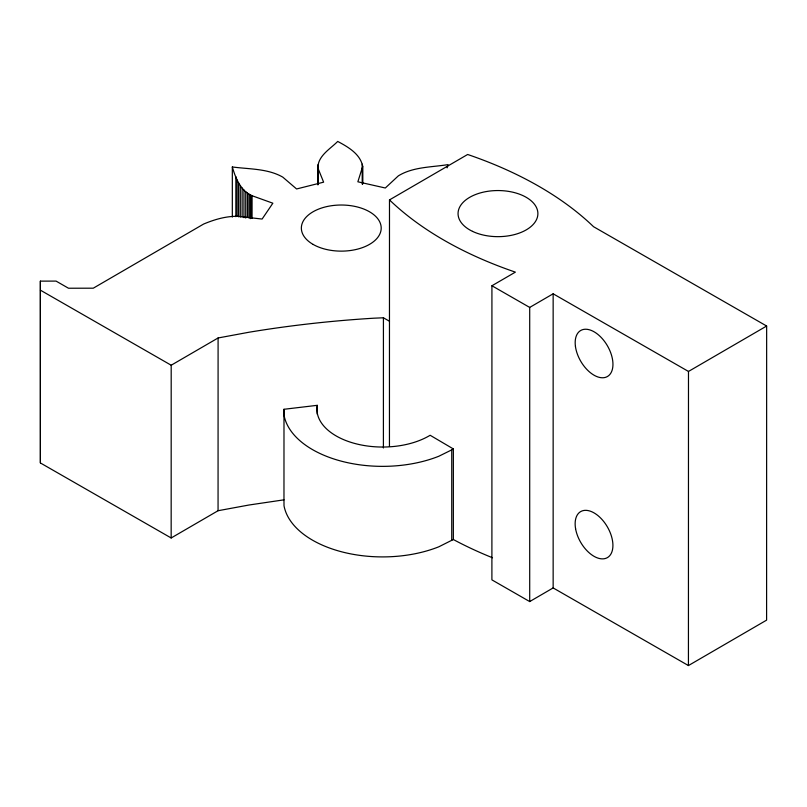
<?xml version="1.0" encoding="UTF-8"?>
<svg xmlns="http://www.w3.org/2000/svg" width="807" height="807" viewBox="0 0 807 807"><rect width="100%" height="100%" fill="white"/><g stroke="black" fill="none" stroke-linecap="round" stroke-linejoin="round"><path stroke-width="1.21" d="M362.656 184.077L362.656 166.545C360.608 154.087 347.797 146.803 337.709 141.437C330.487 148.781 317.302 156.175 317.988 168.239L323.617 182.17L296.593 188.969L282.763 177.116C267.591 168.431 249.06 169.248 232.335 166.958C235.523 178.085 240.617 190.845 252.077 195.738L272.857 203.203L262.114 219.05L238.065 216.347C226.182 216.004 214.491 219.504 203.636 224.043L93.279 288.19L68.494 288.23L56.066 281.098L40.38 281.129L40.4 462.956L171.165 537.976L218.061 510.72L249 505.011L283.973 499.836L283.993 409.28L317.242 405.326A65.66 37.919 0 0 0 355.191 443.578A65.66 37.919 0 0 0 430.141 435.266L453.363 448.944L453.352 539.5L438.806 546.803A99.11 57.226 0 0 1 284.014 505.757L283.973 499.836M40.4 462.956L40.38 281.129M171.165 537.976L171.195 365.228L218.092 337.972L249.03 332.232A725.675 419.025 0 0 1 374.045 318.19L383.426 317.787L389.468 321.247M218.061 510.72L218.092 337.972M232.325 217.033L232.335 166.958M235.856 216.669L235.866 176.602M237.107 216.306L237.107 179.991M238.6 216.841L238.61 183.038M240.284 217.043L240.294 185.741M242.12 216.871L242.12 188.071M243.956 217.628L243.966 190.079M245.742 218.031L245.752 191.743M247.456 216.881L247.456 193.095M248.949 217.91L248.96 194.124M250.241 218.667L250.241 194.88M251.209 217.93L251.219 195.395M252.066 218.273L252.077 195.738M317.242 414.132L317.242 405.326M317.847 184.753L317.847 165.97M317.988 184.51L317.887 167.795M318.039 184.662L318.049 164.628M362.262 184.178L362.272 164.144M362.555 183.018L362.555 165.485M383.406 447.986L383.426 317.787M389.448 446.442L389.488 199.904L467.646 154.48A360.457 208.156 0 0 1 593.548 226.706L766.65 326.028L766.6 620.139L688.432 665.563L553.148 587.93L529.705 601.568L491.897 579.87L491.927 285.759L515.38 272.13A360.457 208.145 0 0 1 389.488 199.904M451.738 540.428L451.749 449.872L453.363 448.944M688.432 665.563L688.482 371.452L766.65 326.028M362.656 166.545L357.864 181.797L385.312 188.001L398.355 175.855C413.113 166.777 431.584 167.291 448.087 164.608L447.118 167.846M529.705 601.568L529.705 307.427L553.148 293.798L688.482 371.452M451.749 449.872L438.826 456.248A99.11 57.226 0 0 1 284.024 415.212L283.993 409.28M453.352 539.5L455.4 540.619A360.457 208.145 0 0 0 492.492 557.758M491.927 285.759L529.705 307.427M40.431 290.187L171.195 365.228M553.148 293.798L553.148 587.93M575.441 346.445A26.621 15.424 59.8 0 0 606.087 377.151A26.621 15.424 59.8 0 0 600.64 336.902A26.621 15.424 59.8 0 0 575.441 346.445M575.603 528.817A26.621 15.424 59.8 0 0 606.834 557.919A26.621 15.424 59.8 0 0 599.641 517.075A26.621 15.424 59.8 0 0 575.603 528.817M313.136 244.43A39.926 23.06 0 0 0 379.875 233.969A39.926 23.06 0 0 0 330.809 205.825A39.926 23.06 0 0 0 313.136 244.43M472.519 231.367A39.926 23.06 0 0 0 537.331 217.446A39.926 23.06 0 0 0 484.039 191.995A39.926 23.06 0 0 0 472.519 231.367"/></g></svg>
